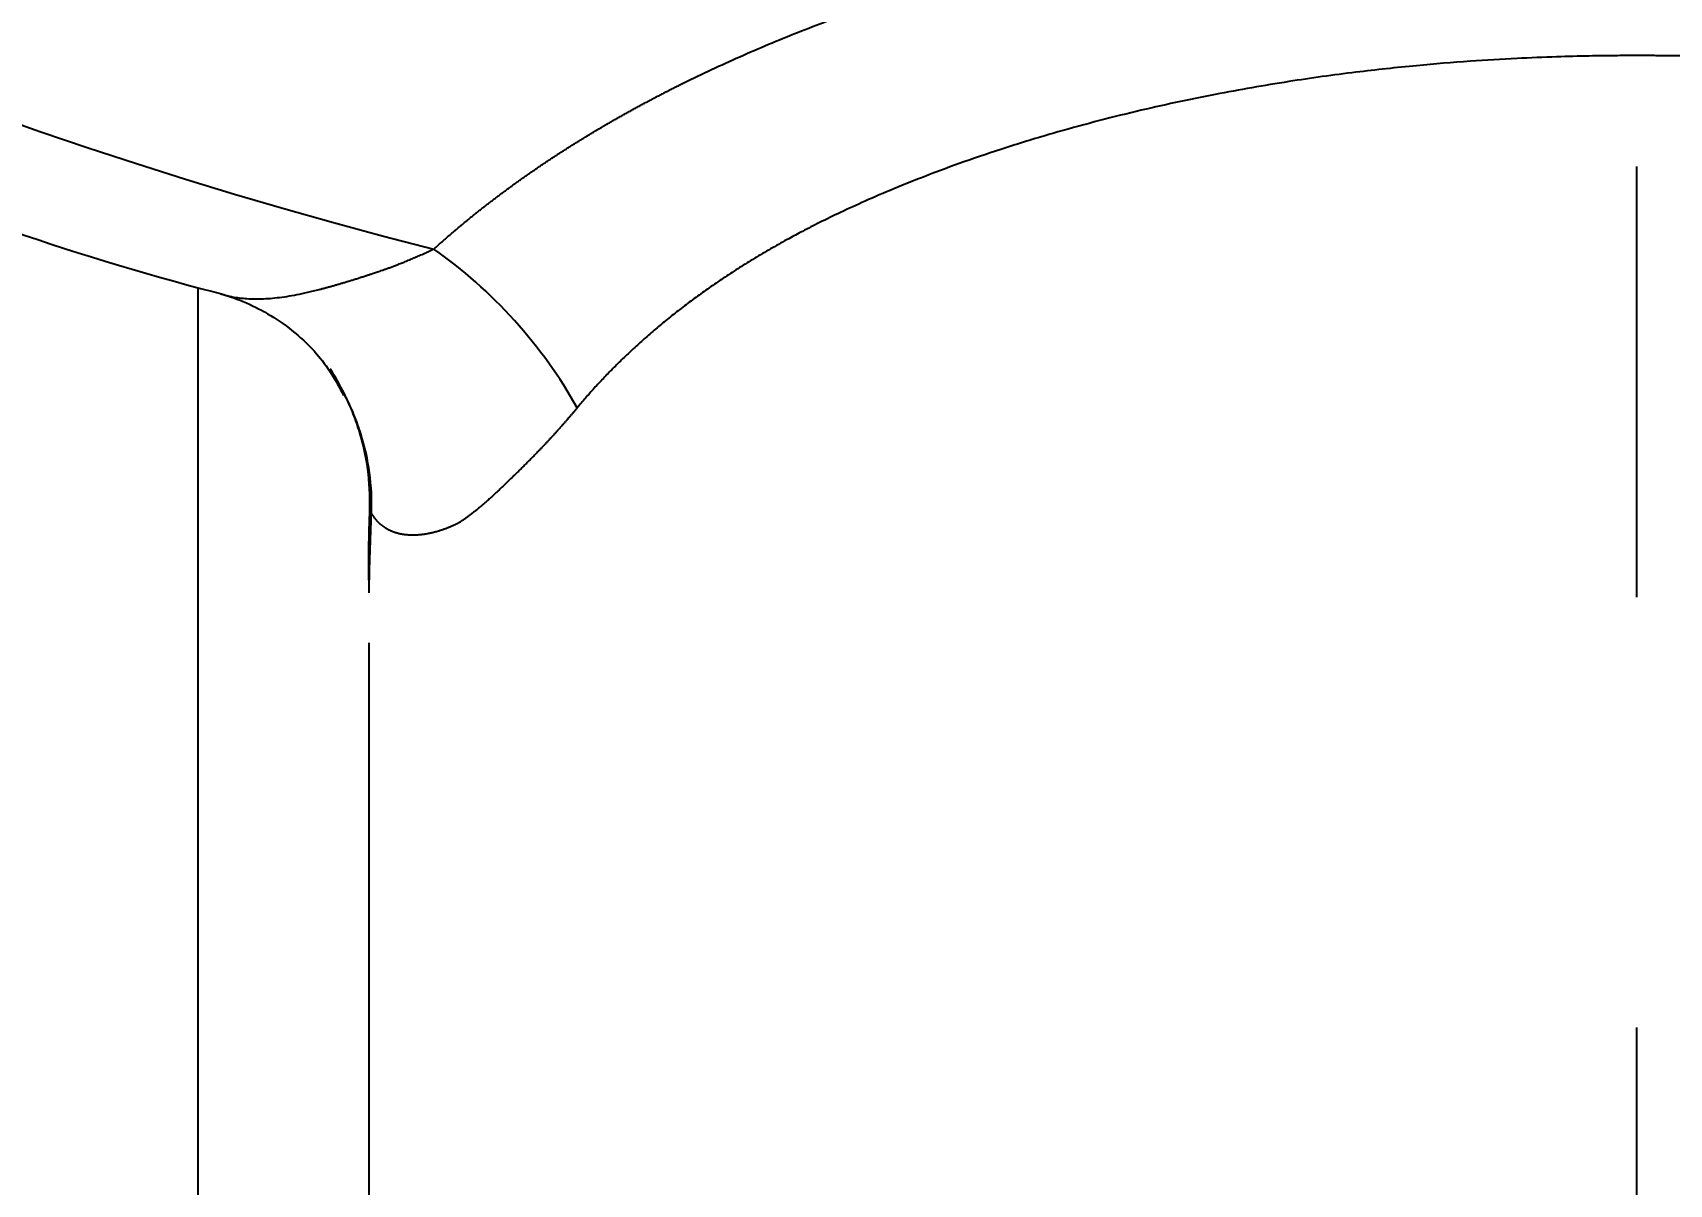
# Model space of a CAD drawing. Header units: millimetres. Extents: x 6110 to 6704, y -2661 to -1821.
# Drawn here: x 6333.281 to 6338.106, y -2183.097 to -2179.701 of the extents above; entities that cross this region are included whole.
import ezdxf

# ---------------------------------------------------------------- set-up
doc = ezdxf.new("R2010")
doc.units = ezdxf.units.MM
doc.header["$LTSCALE"] = 0.1
doc.linetypes.add('CENTERX2', pattern=[101.6, 63.5, -12.7, 12.7, -12.7])
doc.linetypes.add('HIDDEN2', pattern=[4.7625, 3.175, -1.5875])
doc.layers.add('1', color=4, linetype='HIDDEN2', lineweight=13)
doc.layers.add('DIM', color=3, linetype='Continuous', lineweight=9)
doc.layers.add('CENTER', color=1, linetype='CENTERX2')
doc.styles.get("Standard").update_dxf_attribs({"font": 'arial.ttf'})
doc.dimstyles.new('ISO-25', dxfattribs={"dimtxt": 2.5, "dimasz": 2.5, "dimexe": 1.25, "dimexo": 0.625, "dimtad": 1, "dimlfac": 5, "dimtxsty": 'Standard', "dimcen": 2.5, "dimadec": 0, "dimazin": 0, "dimtfac": 1, "dimtmove": 0, "dimatfit": 3, "dimfxl": 0, "dimarcsym": 0})

# ---------------------------------------------------------------- blocks, each defined once
blk = doc.blocks.new('*D85')
at = {"layer": 'Defpoints', "color": 0}
for p in [(6324.4599, -2027.3782), (6392.6916, -2027.3782), (6311.704, -2532.5418)]:
    blk.add_point(p, dxfattribs=at)
at = {"layer": 'DIM', "color": 0, "lineweight": -2}
for p, q in [((6325.0849, -2027.3782), (6393.9416, -2027.3782)), ((6392.6916, -2527.5418), (6392.6916, -2032.3782)), ((6312.329, -2532.5418), (6393.9416, -2532.5418))]:
    blk.add_line(p, q, dxfattribs=at)
at = {"layer": 'DIM', "color": 0}
for points in [[(6391.8583, -2032.3782), (6393.5249, -2032.3782), (6392.6916, -2027.3782)], [(6391.8583, -2527.5418), (6393.5249, -2527.5418), (6392.6916, -2532.5418)]]:
    blk.add_solid(points, dxfattribs=at)
at = {"layer": 'DIM', "color": 0, "insert": (6389.0618, -2279.96), "char_height": 5, "attachment_point": 5, "rotation": 90}
blk.add_mtext('2020,7', dxfattribs=at)
blk = doc.blocks.new('*D93')
at = {"layer": 'Defpoints', "color": 0}
for p in [(6325.0849, -2027.3782), (6402.037, -2595.9805), (6423.8203, -2595.9805)]:
    blk.add_point(p, dxfattribs=at)
at = {"layer": 'DIM', "color": 0, "lineweight": -2}
for p, q in [((6325.7099, -2027.3782), (6425.0703, -2027.3782)), ((6423.8203, -2032.3782), (6423.8203, -2590.9805)), ((6402.662, -2595.9805), (6425.0703, -2595.9805))]:
    blk.add_line(p, q, dxfattribs=at)
at = {"layer": 'DIM', "color": 0}
for points in [[(6422.9869, -2032.3782), (6424.6536, -2032.3782), (6423.8203, -2027.3782)], [(6422.9869, -2590.9805), (6424.6536, -2590.9805), (6423.8203, -2595.9805)]]:
    blk.add_solid(points, dxfattribs=at)
at = {"layer": 'DIM', "color": 0, "insert": (6420.1905, -2311.6794), "char_height": 5, "attachment_point": 5, "rotation": 90}
blk.add_mtext('2274,4', dxfattribs=at)

msp = doc.modelspace()

# ---------------------------------------------------------------- hatches: boundary and pattern name
at = {"layer": 'DIM'}
h = msp.add_hatch(dxfattribs=at)
h.set_pattern_fill('ANSI31', color=2)
edge = h.paths.add_edge_path()
edge.add_line((6619.6172, -2595.9805), (6619.6172, -1962.2056))
edge.add_line((6634.6172, -1966.1101), (6619.6172, -1966.1101))
edge.add_line((6634.6172, -2610.9805), (6634.6172, -1966.1101))
edge.add_line((6634.6172, -2610.9805), (6184.4567, -2610.9805))
edge.add_line((6619.6172, -2595.9805), (6184.4567, -2595.9805))
edge.add_line((6184.4567, -2610.9805), (6184.4567, -2595.9805))

# ---------------------------------------------------------------- linework, layer by layer
at = {"layer": '1', "color": 7, "linetype": 'Continuous', "lineweight": -3}
msp.add_line((6333.7679, -2180.453), (6333.7679, -2216.6404), dxfattribs=at)
for centre, major_axis, ratio, start_param, end_param in [((6338.0093, -2168.8384), (13.1753, 0), 0.906308, 4.984867, 10.723113), ((6334.4167, -2180.8), (-0.5043, 0.5551), 0.505109, 4.269951, 5.137985)]:
    msp.add_ellipse(centre, major_axis=major_axis, ratio=ratio, start_param=start_param, end_param=end_param, dxfattribs=at)
for points, knots in [([(6325.4662, -2173.63), (6325.5679, -2173.8542), (6325.8634, -2174.4465), (6326.4568, -2175.3608), (6327.2417, -2176.3581), (6328.1332, -2177.2793), (6329.1185, -2178.1175), (6330.1898, -2178.8631), (6331.3353, -2179.5125), (6332.5483, -2180.0467), (6333.3933, -2180.3577), (6333.8352, -2180.4704), (6333.8448, -2180.4729)], [0, 0, 0, 0, 0.068553, 0.18436, 0.300257, 0.416246, 0.532326, 0.648492, 0.764733, 0.881039, 0.997401, 1, 1, 1, 1]), ([(6334.4638, -2180.3388), (6334.4666, -2180.3363), (6334.4722, -2180.3312), (6334.4807, -2180.3237), (6334.4892, -2180.3162), (6334.4978, -2180.3087), (6334.5063, -2180.3012), (6334.515, -2180.2938), (6334.5236, -2180.2864), (6334.5323, -2180.279), (6334.5411, -2180.2716), (6334.5499, -2180.2643), (6334.5587, -2180.257), (6334.5675, -2180.2498), (6334.5764, -2180.2425), (6334.5854, -2180.2353), (6334.5943, -2180.2282), (6334.6033, -2180.221), (6334.6124, -2180.2139), (6334.6215, -2180.2068), (6334.6306, -2180.1998), (6334.6398, -2180.1928), (6334.649, -2180.1858), (6334.6582, -2180.1788), (6334.6675, -2180.1719), (6334.6768, -2180.165), (6334.6862, -2180.1581), (6334.6955, -2180.1512), (6334.705, -2180.1444), (6334.7144, -2180.1376), (6334.7239, -2180.1309), (6334.7335, -2180.1241), (6334.7431, -2180.1174), (6334.7527, -2180.1107), (6334.7623, -2180.1041), (6334.772, -2180.0975), (6334.7817, -2180.0909), (6334.7915, -2180.0843), (6334.8013, -2180.0778), (6334.8111, -2180.0713), (6334.821, -2180.0648), (6334.8309, -2180.0583), (6334.8409, -2180.0519), (6334.8508, -2180.0455), (6334.8609, -2180.0391), (6334.8709, -2180.0328), (6334.881, -2180.0265), (6334.8911, -2180.0202), (6334.9013, -2180.0139), (6334.9115, -2180.0077), (6334.9217, -2180.0015), (6334.932, -2179.9953), (6334.9423, -2179.9891), (6334.9526, -2179.983), (6334.963, -2179.9769), (6334.9734, -2179.9708), (6334.9839, -2179.9647), (6334.9944, -2179.9587), (6335.0049, -2179.9527), (6335.0154, -2179.9467), (6335.026, -2179.9408), (6335.0366, -2179.9349), (6335.0473, -2179.929), (6335.058, -2179.9231), (6335.0687, -2179.9173), (6335.0795, -2179.9114), (6335.0903, -2179.9056), (6335.1011, -2179.8999), (6335.112, -2179.8941), (6335.1229, -2179.8884), (6335.1339, -2179.8827), (6335.1448, -2179.877), (6335.1558, -2179.8714), (6335.1669, -2179.8658), (6335.178, -2179.8602), (6335.1891, -2179.8546), (6335.2507, -2179.824), (6335.3649, -2179.7704), (6335.5357, -2179.6987), (6335.7119, -2179.6328), (6335.8933, -2179.5724), (6336.0932, -2179.5134), (6336.2923, -2179.4622), (6336.43, -2179.4316), (6336.4897, -2179.4192)], [0, 0, 0, 0, 0.005463, 0.010923, 0.016382, 0.021838, 0.027293, 0.032746, 0.038198, 0.043648, 0.049096, 0.054544, 0.05999, 0.065435, 0.070879, 0.076322, 0.081765, 0.087206, 0.092648, 0.098088, 0.103528, 0.108968, 0.114408, 0.119848, 0.125287, 0.130727, 0.136167, 0.141607, 0.147048, 0.152489, 0.157931, 0.163373, 0.168816, 0.17426, 0.179705, 0.185151, 0.190598, 0.196047, 0.201496, 0.206947, 0.2124, 0.217854, 0.22331, 0.228768, 0.234227, 0.239689, 0.245152, 0.250618, 0.256086, 0.261556, 0.267029, 0.272504, 0.277981, 0.283462, 0.288945, 0.294431, 0.29992, 0.305412, 0.310907, 0.316405, 0.321906, 0.327411, 0.332919, 0.338431, 0.343946, 0.349466, 0.354988, 0.360515, 0.366046, 0.37158, 0.377119, 0.382662, 0.388209, 0.393761, 0.399316, 0.404877, 0.410442, 0.491558, 0.572893, 0.654701, 0.737232, 0.820732, 0.922752, 1, 1, 1, 1]), ([(6341.1332, -2180.8074), (6341.131, -2180.8049), (6341.1268, -2180.7998), (6341.1203, -2180.7921), (6341.1137, -2180.7845), (6341.1071, -2180.7768), (6341.1004, -2180.7691), (6341.0936, -2180.7615), (6341.0867, -2180.7538), (6341.0797, -2180.7461), (6341.0727, -2180.7384), (6341.0655, -2180.7307), (6341.0583, -2180.723), (6341.051, -2180.7153), (6341.0436, -2180.7076), (6341.0361, -2180.7), (6341.0285, -2180.6923), (6341.0208, -2180.6846), (6341.0131, -2180.6769), (6341.0052, -2180.6692), (6340.9973, -2180.6615), (6340.9893, -2180.6538), (6340.9811, -2180.6461), (6340.9729, -2180.6384), (6340.9646, -2180.6307), (6340.9562, -2180.623), (6340.9477, -2180.6153), (6340.9391, -2180.6076), (6340.9304, -2180.6), (6340.9216, -2180.5923), (6340.9127, -2180.5846), (6340.9037, -2180.577), (6340.8946, -2180.5693), (6340.8854, -2180.5617), (6340.8761, -2180.554), (6340.8667, -2180.5464), (6340.8572, -2180.5388), (6340.8476, -2180.5311), (6340.8379, -2180.5235), (6340.8281, -2180.5159), (6340.8182, -2180.5083), (6340.8082, -2180.5007), (6340.798, -2180.4932), (6340.7878, -2180.4856), (6340.7775, -2180.4781), (6340.7671, -2180.4705), (6340.7565, -2180.463), (6340.7459, -2180.4555), (6340.7351, -2180.448), (6340.7242, -2180.4405), (6340.7133, -2180.433), (6340.7022, -2180.4256), (6340.691, -2180.4181), (6340.6797, -2180.4107), (6340.6683, -2180.4033), (6340.6567, -2180.3959), (6340.6451, -2180.3886), (6340.6334, -2180.3812), (6340.6215, -2180.3739), (6340.6095, -2180.3666), (6340.5974, -2180.3593), (6340.5852, -2180.352), (6340.5729, -2180.3448), (6340.5605, -2180.3376), (6340.5479, -2180.3304), (6340.5353, -2180.3232), (6340.5225, -2180.3161), (6340.5035, -2180.3056), (6340.4764, -2180.291), (6340.4394, -2180.2718), (6340.3968, -2180.2505), (6340.3484, -2180.2273), (6340.2939, -2180.2022), (6340.2331, -2180.1756), (6340.1658, -2180.1475), (6340.0917, -2180.1183), (6340.0107, -2180.0882), (6339.9225, -2180.0574), (6339.827, -2180.0264), (6339.7076, -2179.9906), (6339.568, -2179.9528), (6339.4127, -2179.9157), (6339.2634, -2179.8844), (6339.1208, -2179.8584), (6338.9857, -2179.837), (6338.8582, -2179.8196), (6338.7389, -2179.8057), (6338.6279, -2179.7948), (6338.5253, -2179.7865), (6338.4312, -2179.7803), (6338.3455, -2179.7758), (6338.2683, -2179.7726), (6338.1995, -2179.7705), (6338.1389, -2179.7693), (6338.0865, -2179.7686), (6338.042, -2179.7683), (6337.996, -2179.7683), (6337.9395, -2179.7685), (6337.8632, -2179.7695), (6337.7667, -2179.772), (6337.6498, -2179.7767), (6337.5121, -2179.785), (6337.3537, -2179.798), (6337.1749, -2179.8173), (6336.9766, -2179.8449), (6336.7601, -2179.8827), (6336.5277, -2179.9327), (6336.3225, -2179.9867), (6336.154, -2180.0381), (6336.0301, -2180.08), (6335.9199, -2180.1207), (6335.8227, -2180.1596), (6335.7382, -2180.196), (6335.6655, -2180.2292), (6335.604, -2180.259), (6335.5533, -2180.2849), (6335.5149, -2180.3054), (6335.4855, -2180.3217), (6335.4617, -2180.3352), (6335.4382, -2180.3488), (6335.4152, -2180.3625), (6335.3926, -2180.3763), (6335.3704, -2180.3901), (6335.3487, -2180.404), (6335.3273, -2180.418), (6335.3063, -2180.432), (6335.2857, -2180.4461), (6335.2655, -2180.4603), (6335.2456, -2180.4745), (6335.2262, -2180.4887), (6335.2071, -2180.503), (6335.1884, -2180.5173), (6335.1701, -2180.5317), (6335.1521, -2180.5461), (6335.1345, -2180.5605), (6335.1173, -2180.5749), (6335.1004, -2180.5894), (6335.0838, -2180.6039), (6335.0676, -2180.6184), (6335.0517, -2180.6329), (6335.0362, -2180.6475), (6335.021, -2180.662), (6335.0061, -2180.6766), (6334.9915, -2180.6911), (6334.9773, -2180.7057), (6334.9633, -2180.7202), (6334.9497, -2180.7348), (6334.9364, -2180.7493), (6334.9233, -2180.7639), (6334.9106, -2180.7784), (6334.8981, -2180.7929), (6334.89, -2180.8027), (6334.886, -2180.8075)], [0, 0, 0, 0, 0.001588, 0.003185, 0.00479, 0.006403, 0.008025, 0.009655, 0.011293, 0.012941, 0.014596, 0.016261, 0.017934, 0.019615, 0.021306, 0.023006, 0.024714, 0.026432, 0.028158, 0.029894, 0.031639, 0.033393, 0.035156, 0.036929, 0.038711, 0.040503, 0.042305, 0.044116, 0.045936, 0.047766, 0.049607, 0.051456, 0.053316, 0.055186, 0.057066, 0.058956, 0.060856, 0.062766, 0.064686, 0.066616, 0.068557, 0.070508, 0.07247, 0.074442, 0.076425, 0.078418, 0.080421, 0.082436, 0.084461, 0.086497, 0.088544, 0.090601, 0.09267, 0.094749, 0.09684, 0.098941, 0.101054, 0.103178, 0.105313, 0.107459, 0.109616, 0.111785, 0.113966, 0.116157, 0.118361, 0.120575, 0.122802, 0.125039, 0.130476, 0.136781, 0.14397, 0.152055, 0.161052, 0.170974, 0.181838, 0.193655, 0.20644, 0.220202, 0.234949, 0.250685, 0.27491, 0.298078, 0.320122, 0.340988, 0.360643, 0.379068, 0.396251, 0.412187, 0.426875, 0.440324, 0.452542, 0.463542, 0.473341, 0.481958, 0.489423, 0.495757, 0.500969, 0.509037, 0.519886, 0.533599, 0.550251, 0.569899, 0.59258, 0.618297, 0.647011, 0.678643, 0.713056, 0.750043, 0.77117, 0.790408, 0.807778, 0.823313, 0.837051, 0.849037, 0.859311, 0.867914, 0.874881, 0.879093, 0.883263, 0.887393, 0.891482, 0.895529, 0.899537, 0.903505, 0.907432, 0.91132, 0.91517, 0.91898, 0.922752, 0.926487, 0.930184, 0.933845, 0.937469, 0.941058, 0.944611, 0.948128, 0.951612, 0.955061, 0.958477, 0.961859, 0.965208, 0.968525, 0.97181, 0.975063, 0.978285, 0.981477, 0.984638, 0.987769, 0.99087, 0.993942, 0.996985, 1, 1, 1, 1]), ([(6333.8443, -2180.4738), (6333.8449, -2180.4739), (6333.8468, -2180.4745), (6333.8499, -2180.4753), (6333.8536, -2180.4763), (6333.8574, -2180.4772), (6333.8612, -2180.4781), (6333.8652, -2180.4789), (6333.8746, -2180.4808), (6333.8901, -2180.4832), (6333.9125, -2180.4853), (6333.9363, -2180.4861), (6333.9614, -2180.4857), (6333.9879, -2180.4839), (6334.0158, -2180.4807), (6334.0451, -2180.4761), (6334.0679, -2180.4716), (6334.0836, -2180.4681), (6334.0919, -2180.4662), (6334.1002, -2180.4643), (6334.1087, -2180.4622), (6334.1173, -2180.4601), (6334.126, -2180.4579), (6334.1349, -2180.4556), (6334.1439, -2180.4532), (6334.1531, -2180.4508), (6334.1623, -2180.4482), (6334.1717, -2180.4456), (6334.1812, -2180.4428), (6334.1909, -2180.44), (6334.2007, -2180.4371), (6334.2106, -2180.4341), (6334.2206, -2180.431), (6334.2308, -2180.4279), (6334.2411, -2180.4246), (6334.2515, -2180.4213), (6334.2589, -2180.4189), (6334.2633, -2180.4174), (6334.265, -2180.4169), (6334.2674, -2180.4162), (6334.2703, -2180.4152), (6334.274, -2180.414), (6334.2782, -2180.4127), (6334.2831, -2180.4111), (6334.2886, -2180.4092), (6334.2948, -2180.4072), (6334.3016, -2180.4049), (6334.309, -2180.4023), (6334.3171, -2180.3994), (6334.3259, -2180.3963), (6334.3352, -2180.3929), (6334.3452, -2180.3891), (6334.3559, -2180.3851), (6334.3672, -2180.3806), (6334.3791, -2180.3759), (6334.3916, -2180.3707), (6334.4048, -2180.3652), (6334.4187, -2180.3592), (6334.4332, -2180.3529), (6334.4483, -2180.3461), (6334.4586, -2180.3413), (6334.4638, -2180.3388)], [0, 0, 0, 0, 0.004412, 0.012665, 0.020995, 0.029403, 0.037888, 0.04645, 0.055091, 0.098936, 0.143734, 0.1895, 0.236245, 0.283978, 0.332708, 0.382444, 0.433191, 0.44639, 0.459686, 0.473082, 0.486576, 0.50017, 0.513864, 0.527659, 0.541555, 0.555552, 0.569652, 0.583854, 0.598159, 0.612567, 0.627079, 0.641695, 0.656415, 0.671239, 0.686169, 0.701204, 0.716345, 0.717871, 0.720295, 0.723616, 0.727835, 0.732952, 0.738965, 0.745875, 0.753682, 0.762384, 0.771982, 0.782475, 0.793862, 0.806144, 0.819318, 0.833385, 0.848343, 0.864192, 0.880932, 0.89856, 0.917076, 0.93648, 0.956769, 0.977943, 1, 1, 1, 1]), ([(6333.8356, -2180.4712), (6333.8876, -2180.4855), (6333.9871, -2180.5287), (6334.1179, -2180.6347), (6334.1754, -2180.7252), (6334.1972, -2180.7706)], [0, 0, 0, 0, 0.341118, 0.70301, 1, 1, 1, 1]), ([(6334.2749, -2181.1052), (6334.2762, -2181.0656), (6334.2741, -2181.0265), (6334.2635, -2180.9493), (6334.255, -2180.9112), (6334.2403, -2180.8641), (6334.2372, -2180.8547), (6334.2306, -2180.8362), (6334.2271, -2180.827), (6334.216, -2180.7997), (6334.208, -2180.7819), (6334.1868, -2180.7397), (6334.1731, -2180.7157), (6334.1579, -2180.6924)], [0, 0, 0, 0, 0.269805, 0.269805, 0.539611, 0.539611, 0.607062, 0.607062, 0.674513, 0.674513, 0.809416, 0.809416, 1, 1, 1, 1]), ([(6334.2797, -2181.1173), (6334.2812, -2181.0775), (6334.2792, -2181.0381), (6334.2688, -2180.9603), (6334.2603, -2180.9219), (6334.2454, -2180.8745), (6334.2422, -2180.8651), (6334.2355, -2180.8465), (6334.2319, -2180.8373), (6334.2207, -2180.8099), (6334.2125, -2180.792), (6334.1946, -2180.7569), (6334.1849, -2180.7398), (6334.1717, -2180.7185), (6334.1689, -2180.714), (6334.166, -2180.7095)], [0, 0, 0, 0, 0.275179, 0.275179, 0.550357, 0.550357, 0.619152, 0.619152, 0.687947, 0.687947, 0.825536, 0.825536, 0.963125, 0.963125, 1, 1, 1, 1]), ([(6334.886, -2180.8075), (6334.8842, -2180.8097), (6334.8805, -2180.814), (6334.8751, -2180.8205), (6334.8697, -2180.827), (6334.8642, -2180.8334), (6334.8587, -2180.8397), (6334.8533, -2180.846), (6334.8478, -2180.8523), (6334.8423, -2180.8585), (6334.8369, -2180.8647), (6334.8314, -2180.8709), (6334.8259, -2180.877), (6334.8205, -2180.883), (6334.815, -2180.889), (6334.8095, -2180.895), (6334.8041, -2180.9009), (6334.7986, -2180.9068), (6334.7932, -2180.9126), (6334.7877, -2180.9184), (6334.7823, -2180.9241), (6334.7769, -2180.9298), (6334.7714, -2180.9355), (6334.766, -2180.9411), (6334.7607, -2180.9466), (6334.7553, -2180.9521), (6334.7499, -2180.9576), (6334.7446, -2180.963), (6334.7392, -2180.9684), (6334.7339, -2180.9738), (6334.7286, -2180.979), (6334.7234, -2180.9843), (6334.7181, -2180.9895), (6334.7129, -2180.9946), (6334.7077, -2180.9997), (6334.7025, -2181.0048), (6334.6948, -2181.0122), (6334.6849, -2181.0218), (6334.6729, -2181.0334), (6334.6614, -2181.0443), (6334.6503, -2181.0548), (6334.6397, -2181.0646), (6334.6296, -2181.0738), (6334.6199, -2181.0825), (6334.6106, -2181.0906), (6334.6017, -2181.0982), (6334.5932, -2181.1054), (6334.5849, -2181.1121), (6334.5768, -2181.1185), (6334.5689, -2181.1245), (6334.5612, -2181.1303), (6334.5537, -2181.1357), (6334.5464, -2181.1406), (6334.5392, -2181.1451), (6334.5322, -2181.1491), (6334.5264, -2181.152), (6334.5218, -2181.1542), (6334.5183, -2181.1557), (6334.5148, -2181.1573), (6334.5113, -2181.1588), (6334.5078, -2181.1602), (6334.5043, -2181.1616), (6334.5009, -2181.163), (6334.4974, -2181.1643), (6334.494, -2181.1655), (6334.4906, -2181.1667), (6334.4872, -2181.1679), (6334.4838, -2181.169), (6334.4805, -2181.17), (6334.4771, -2181.1711), (6334.4738, -2181.172), (6334.4705, -2181.173), (6334.4672, -2181.1739), (6334.4639, -2181.1747), (6334.4607, -2181.1755), (6334.4574, -2181.1763), (6334.4542, -2181.177), (6334.451, -2181.1777), (6334.4479, -2181.1783), (6334.4447, -2181.1789), (6334.4415, -2181.1794), (6334.4384, -2181.1799), (6334.4353, -2181.1804), (6334.4322, -2181.1809), (6334.4292, -2181.1812), (6334.4261, -2181.1816), (6334.4231, -2181.1819), (6334.4201, -2181.1822), (6334.4171, -2181.1824), (6334.4141, -2181.1826), (6334.4112, -2181.1828), (6334.4083, -2181.1829), (6334.4054, -2181.1829), (6334.4025, -2181.183), (6334.3996, -2181.183), (6334.3968, -2181.1829), (6334.394, -2181.1828), (6334.3912, -2181.1827), (6334.3884, -2181.1825), (6334.3857, -2181.1823), (6334.383, -2181.1821), (6334.3803, -2181.1818), (6334.3776, -2181.1815), (6334.3749, -2181.1811), (6334.3723, -2181.1807), (6334.3697, -2181.1803), (6334.3671, -2181.1798), (6334.3645, -2181.1792), (6334.362, -2181.1787), (6334.3595, -2181.1781), (6334.357, -2181.1774), (6334.3545, -2181.1767), (6334.3521, -2181.176), (6334.3497, -2181.1753), (6334.3473, -2181.1745), (6334.345, -2181.1736), (6334.3426, -2181.1727), (6334.3403, -2181.1718), (6334.338, -2181.1708), (6334.3358, -2181.1698), (6334.3336, -2181.1688), (6334.3314, -2181.1677), (6334.3292, -2181.1666), (6334.327, -2181.1654), (6334.3249, -2181.1642), (6334.3228, -2181.163), (6334.3208, -2181.1617), (6334.3187, -2181.1604), (6334.3167, -2181.159), (6334.3148, -2181.1576), (6334.3128, -2181.1562), (6334.3109, -2181.1547), (6334.309, -2181.1532), (6334.3072, -2181.1517), (6334.3054, -2181.1501), (6334.3036, -2181.1484), (6334.3019, -2181.1468), (6334.3001, -2181.1451), (6334.2985, -2181.1433), (6334.2968, -2181.1416), (6334.2952, -2181.1398), (6334.2936, -2181.1379), (6334.2921, -2181.136), (6334.2906, -2181.1341), (6334.2891, -2181.1322), (6334.2877, -2181.1302), (6334.2863, -2181.1281), (6334.2849, -2181.126), (6334.2836, -2181.1239), (6334.2822, -2181.1218), (6334.2809, -2181.1196), (6334.2801, -2181.1181), (6334.2797, -2181.1173)], [0, 0, 0, 0, 0.007283, 0.014561, 0.021833, 0.0291, 0.036361, 0.043616, 0.050866, 0.058109, 0.065346, 0.072576, 0.0798, 0.087017, 0.094226, 0.101428, 0.108622, 0.115808, 0.122986, 0.130155, 0.137315, 0.144465, 0.151606, 0.158738, 0.165858, 0.172968, 0.180067, 0.187154, 0.194229, 0.201292, 0.208342, 0.215378, 0.222401, 0.22941, 0.236404, 0.243383, 0.250346, 0.267351, 0.283818, 0.299752, 0.315158, 0.330043, 0.344413, 0.358276, 0.371654, 0.384616, 0.397234, 0.409575, 0.421699, 0.43366, 0.445466, 0.457078, 0.46846, 0.47958, 0.490411, 0.500934, 0.506412, 0.511879, 0.517335, 0.52278, 0.528215, 0.53364, 0.539055, 0.54446, 0.549857, 0.555244, 0.560623, 0.565994, 0.571357, 0.576713, 0.582061, 0.587403, 0.592737, 0.598066, 0.603388, 0.608705, 0.614016, 0.619322, 0.624624, 0.62992, 0.635213, 0.6405, 0.645784, 0.651062, 0.656337, 0.661607, 0.666872, 0.672133, 0.67739, 0.682642, 0.68789, 0.693133, 0.698372, 0.703607, 0.708837, 0.714063, 0.719284, 0.724501, 0.729714, 0.734922, 0.740126, 0.745325, 0.75052, 0.755711, 0.760897, 0.76608, 0.771257, 0.77643, 0.781599, 0.786764, 0.791924, 0.79708, 0.802232, 0.807379, 0.812522, 0.81766, 0.822795, 0.827924, 0.83305, 0.838171, 0.843288, 0.848401, 0.85351, 0.858614, 0.863714, 0.86881, 0.873902, 0.878989, 0.884073, 0.889153, 0.894229, 0.8993, 0.904368, 0.909432, 0.914493, 0.919549, 0.924602, 0.929651, 0.934697, 0.939739, 0.944778, 0.949813, 0.954845, 0.959874, 0.9649, 0.969922, 0.974942, 0.979959, 0.984973, 0.989984, 0.994993, 1, 1, 1, 1]), ([(6334.2715, -2181.2641), (6334.2717, -2181.2502), (6334.2718, -2181.2363), (6334.2727, -2181.1833), (6334.2737, -2181.1443), (6334.2749, -2181.1052)], [0, 0, 0, 0, 0.261719, 0.261719, 1, 1, 1, 1]), ([(6334.2726, -2181.3526), (6334.2726, -2181.3522), (6334.2726, -2181.3517), (6334.2734, -2181.3122), (6334.2744, -2181.2732), (6334.2768, -2181.1952), (6334.2782, -2181.1562), (6334.2797, -2181.1173)], [0, 0, 0, 0, 0.005718, 0.005718, 0.502859, 0.502859, 1, 1, 1, 1]), ([(6334.2715, -2181.5001), (6334.2726, -2184.02), (6334.2754, -2189.155), (6334.2825, -2196.8411), (6334.2871, -2203.5176), (6334.2891, -2207.5756), (6334.2897, -2209.0863)], [0, 0, 0, 0, 0.273955, 0.558284, 0.835516, 1, 1, 1, 1])]:
    msp.add_open_spline(points, degree=3, knots=knots, dxfattribs=at)
msp.add_open_spline([(6334.2713, -2181.2151), (6334.2713, -2181.3152)], degree=1, dxfattribs=at)
at = {"layer": 'CENTER'}
msp.add_line((6338.0093, -2152.1552), (6338.0093, -2433.1083), dxfattribs=at)

# ---------------------------------------------------------------- dimensions: what is measured, and where the dimension line sits
at = {"layer": 'DIM'}
for base, p1, p2, picture, middle in [((6392.6916, -2027.3782), (6311.704, -2532.5418), (6324.4599, -2027.3782), '*D85', (6389.0618, -2279.96)), ((6423.8203, -2595.9805), (6325.0849, -2027.3782), (6402.037, -2595.9805), '*D93', (6420.1905, -2311.6794))]:
    dim = msp.add_linear_dim(base=base, p1=p1, p2=p2, angle=90, dimstyle='ISO-25', override={"dimtxt": 5, "dimasz": 5, "dimdec": 1, "dimlfac": 4, "dimadec": 1, "dimtdec": 1, "dimfxl": 1.25, "dimtfill": 1}, dxfattribs=at)
    dim.commit()
    dim.dimension.update_dxf_attribs({"geometry": picture, "text_midpoint": middle})

doc.saveas('drawing.dxf')
